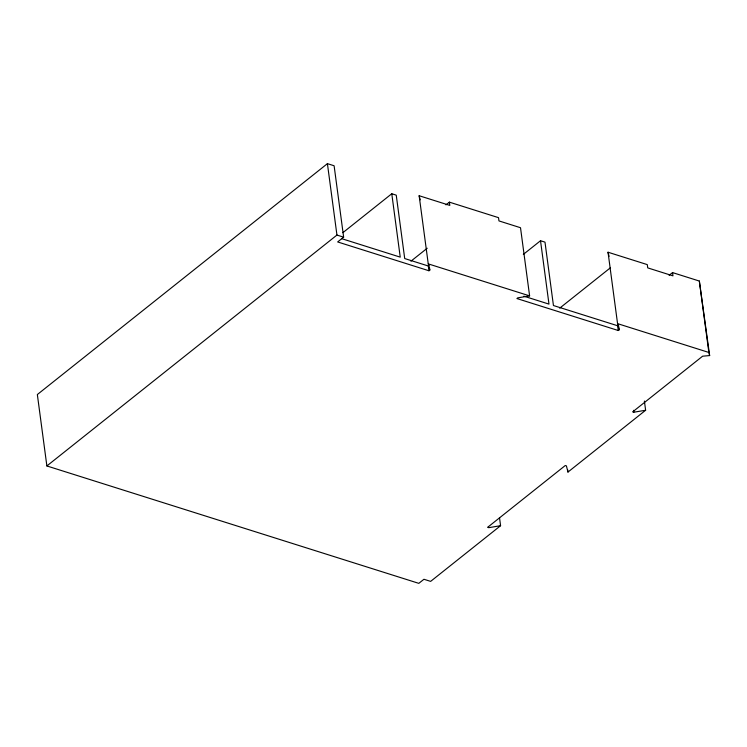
<?xml version="1.0" encoding="UTF-8"?>
<svg xmlns="http://www.w3.org/2000/svg" width="747" height="747" viewBox="0 0 747 747"><rect width="100%" height="100%" fill="white"/><g stroke="black" fill="none" stroke-linecap="round" stroke-linejoin="round"><path stroke-width="1.12" d="M429.432 267.23L429.814 270.078L428.955 270.759L337.653 241.944L343.639 237.172L334.114 165.759L327.41 163.649L37.35 394.537L46.874 465.951L418.806 583.351L423.941 579.27L430.636 581.381L500.583 525.701L499.51 517.643M46.874 465.951L336.944 235.062L343.639 237.172M342.892 232.662L391.773 193.744L396.246 195.154L404.706 258.546L428.32 266.007L429.18 265.325M445.959 204.874L449.377 202.148L498.52 217.657L498.959 220.916L520.51 227.723L529.604 295.877L517.764 297.857L516.905 298.539L618.273 330.519L619.132 329.838L618.497 325.076L617.638 325.757L553.443 305.523L544.993 242.14L540.52 240.73L523.33 254.41M410.934 261.189L427.219 248.228M559.708 308.147L610.355 267.828M669.107 275.307L672.533 272.59L699.341 281.049L709.65 355.563L702.619 356.198L632.662 411.877L633.783 412.223L645.623 410.252L644.39 401.046M500.583 525.701L488.753 527.671L487.632 527.317L565.283 465.512L566.403 465.867L567.972 472.067L645.623 410.252M619.132 329.838L617.564 323.638L608.03 252.225L647.294 264.615L647.724 267.884L672.963 275.848L672.533 272.59M429.814 270.078L428.246 263.878L419.151 195.733L449.815 205.406L449.377 202.148M428.246 263.878L529.604 295.877M617.564 323.638L708.866 352.463L709.65 355.563M341.454 238.582L400.233 257.136L391.773 193.744M523.908 296.185L548.98 304.113L540.52 240.73M608.03 252.225L609.076 256.361M419.151 195.733L420.197 199.86M699.341 281.049L708.866 352.463M633.531 410.318L633.783 412.223M617.638 325.757L618.273 330.519M567.664 469.751L567.972 472.067M428.32 266.007L428.955 270.759M327.41 163.649L336.944 235.062"/></g></svg>
